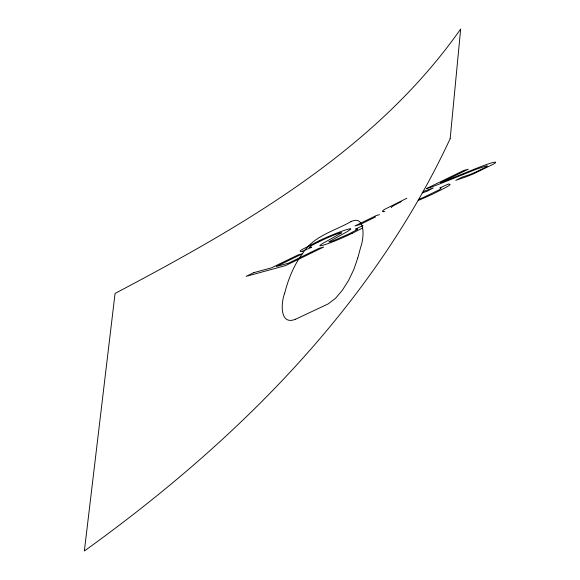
<?xml version="1.0" encoding="UTF-8"?>
<svg xmlns="http://www.w3.org/2000/svg" width="580" height="580" viewBox="0 0 580 580"><rect width="100%" height="100%" fill="white"/><g stroke="black" fill="none" stroke-linecap="round" stroke-linejoin="round"><path stroke-width="0.87" d="M357.787 257.897L360.724 247.073C364.298 237.481 365.458 214.513 350.965 221.64M357.766 257.991L353.887 269.308L348.558 280.459L342.272 290.37L335.559 298.258L328.149 303.913L295.699 319.167M284.686 293.241C281.024 301.992 279.277 326.09 295.64 319.188M284.7 293.183C288.303 278.871 294.002 264.937 302.876 253.061C313.62 236.017 334.363 231.007 350.878 221.683M450.145 138.707C371.447 308.009 234.356 443.192 84.361 551L115.065 293.444C243.23 225.692 375.644 150.256 460.665 29L450.174 138.642M311.098 245.913L309.176 247.29A12.941 1.102 -22.8 0 0 309.104 247.471L311.619 247.29L302.463 251.242M375.579 216.927L359.781 224.612L354.924 225.939L376.246 215.564L379.487 214.68M352.14 233.327L361.876 228.397A30.399 2.595 -22.8 0 0 362.812 227.875M320.834 240.867L320.305 241.12A36.584 3.125 -22.8 0 0 318.645 241.925M363.058 225.504L355.511 229.1L357.679 228.955A12.818 1.095 -22.8 0 1 357.396 229.332A12.412 1.058 -22.8 0 1 356.801 229.774L350.088 233.349A43.703 3.734 -22.8 0 1 347.623 234.545L333.435 240.678A9.055 0.776 -22.8 0 1 331.39 241.374L330.709 241.585A10.52 0.899 -22.8 0 1 329.904 241.795L329.353 241.911A8.229 0.703 -22.8 0 1 328.889 241.773L347.572 231.427L350.842 228.977A18.002 1.537 -22.8 0 0 349.269 228.948L347.594 229.361A20.155 1.718 -22.8 0 0 341.025 231.514L339.09 232.232A21.068 1.798 -22.8 0 0 332.731 234.74L328.142 236.676A31.653 2.704 -22.8 0 0 319.507 240.555M319.493 240.555L302.035 249.53A23.497 2.008 -22.8 0 0 300.143 251.183A24.846 2.124 -22.8 0 0 302.463 251.242M406.863 198.222L384.453 209.452A28.442 2.429 -22.8 0 0 382.677 210.895L382.532 211.381L383.242 211.649M418.245 199.621L419.869 198.954A20.496 1.754 -22.8 0 0 423.958 197.207L438.886 189.964A17.132 1.464 -22.8 0 0 440.379 189.015L441.083 188.043L439.828 187.949L448.405 184.034L450.095 184.36A27.412 2.342 -22.8 0 1 448.434 185.905A26.984 2.305 -22.8 0 1 446.513 187.108L433.738 193.597A36.511 3.117 -22.8 0 1 421.464 199.092L420.391 199.549A30.066 2.567 -22.8 0 1 418.26 200.441M423.19 191.523L433.282 187.949L427.119 191.233L422.182 192.908M391.261 207.669L391.29 207.415A19.401 1.66 -22.8 0 1 392.812 206.175A24.57 2.095 -22.8 0 1 399.917 202.326A27.274 2.327 -22.8 0 1 401.353 201.63M352.118 233.334A34.981 2.987 -22.8 0 1 341.874 238.054L336.103 240.497A18.328 1.566 -22.8 0 1 330.832 242.578L329.607 243.035A19.104 1.631 -22.8 0 1 322.175 245.449A17.168 1.464 -22.8 0 1 319.885 245.659A16.704 1.428 -22.8 0 1 320.066 245.296L321.69 244.086A27.905 2.385 -22.8 0 1 322.552 243.549L341.649 232.856A9.729 0.834 -22.8 0 0 340.387 232.87A11.585 0.986 -22.8 0 0 339.72 233.051M339.735 233.044A10.81 0.921 -22.8 0 0 335.37 234.537L334.986 234.682A10.781 0.921 -22.8 0 0 333.348 235.32L328.193 237.488A25.846 2.211 -22.8 0 0 320.863 240.86M311.025 245.935A27.963 2.385 -22.8 0 1 318.674 241.918M430.469 187.362A16.341 1.399 -22.8 0 1 426.307 188.674L463.666 170.491L468.314 169.222L440.59 182.715A30.406 2.595 -22.8 0 0 446.143 180.569A27.434 2.342 -22.8 0 0 447.013 180.228L475.999 168.519A50.844 4.343 -22.8 0 1 478.145 167.678L485.206 165.01A23.113 1.972 -22.8 0 1 486.605 164.51A22.591 1.929 -22.8 0 1 492.21 162.719A23.403 2.001 -22.8 0 1 493.254 162.458L494.791 162.161A18.799 1.602 -22.8 0 1 495.625 162.277L495.233 162.915A19.923 1.704 -22.8 0 1 493.595 164.067L473.613 173.761A20.148 1.718 -22.8 0 1 469.742 175.37A19.096 1.631 -22.8 0 1 465.986 176.849L455.757 180.358L462.383 177.03L468.169 175.138A12.593 1.073 -22.8 0 0 471.228 173.964A13.079 1.117 -22.8 0 0 472.504 173.449A12.84 1.095 -22.8 0 0 475.673 172.108L485.482 167.344A12.825 1.095 -22.8 0 0 487.062 166.286A14.007 1.196 -22.8 0 0 487.243 166.09L487.309 165.945A11.875 1.015 -22.8 0 0 486.584 165.844L477.63 168.758A31.081 2.654 -22.8 0 0 475.288 169.65L440.278 183.708A34.176 2.922 -22.8 0 1 430.433 187.383M384.801 211.562A50.859 4.343 -22.8 0 1 383.199 211.664M253.663 272.694L246.181 276.334L285.548 265.596L323.676 247.044L319.036 248.312L288.383 263.226L276.196 266.553L302.716 253.641L298.069 254.91L271.549 267.815L253.663 272.694"/></g></svg>
